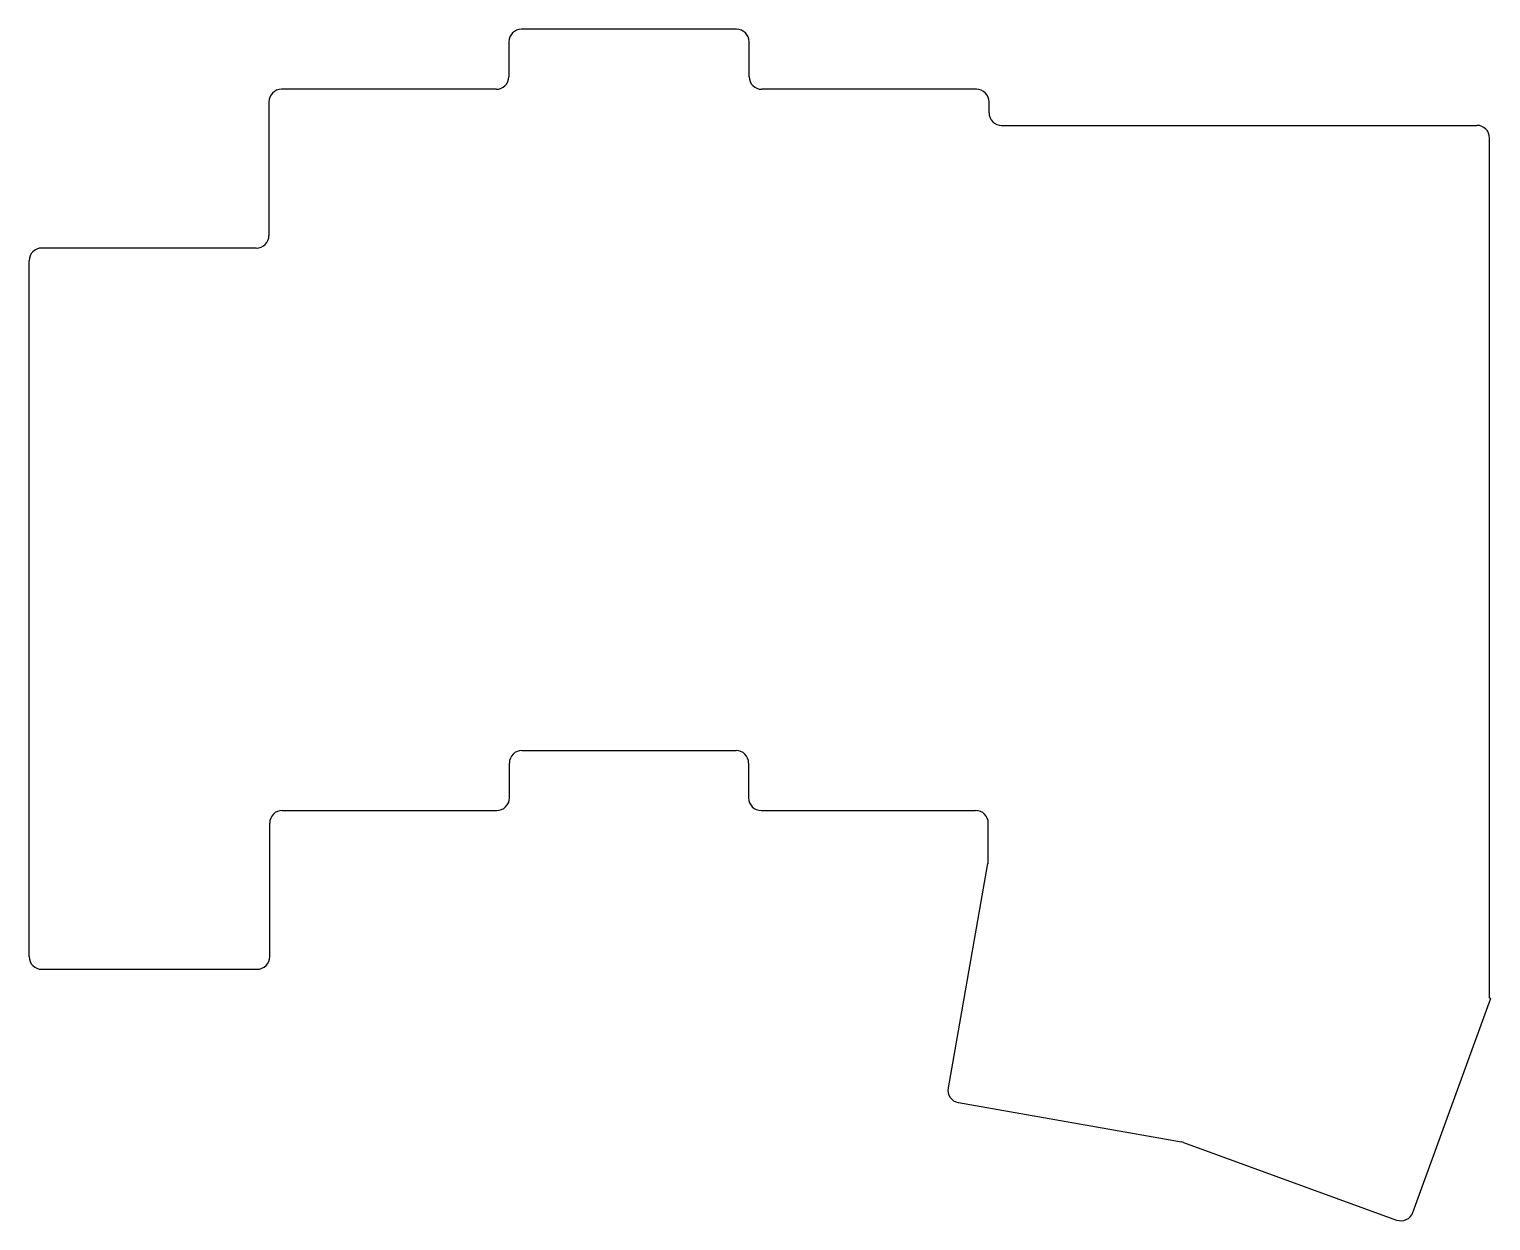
# Model space of a CAD drawing. Header units: millimetres. Extents: x -10 to 106, y -29 to 65.
import ezdxf

# ---------------------------------------------------------------- set-up
doc = ezdxf.new("R2010")
doc.units = ezdxf.units.MM

msp = doc.modelspace()

# ---------------------------------------------------------------- linework, layer by layer
for p, q in [((46.52, 64.96), (29.48, 64.96)), ((28.48, 63.96), (28.48, 61.2)), ((47.52, 61.2), (47.52, 63.96)), ((9.47, 59.2), (9.47, 48.62)), ((27.48, 60.2), (10.47, 60.2)), ((65.53, 60.2), (48.52, 60.2)), ((66.53, 58.34), (66.53, 59.2)), ((67.53, 57.34), (105.19, 57.34)), ((106.19, -11.81), (106.19, 56.34)), ((8.47, 47.62), (-8.53, 47.62)), ((-9.53, -8.53), (-9.53, 46.62)), ((29.52, 7.81), (46.48, 7.81)), ((28.52, 4.05), (28.52, 6.81)), ((47.48, 6.81), (47.48, 4.05)), ((10.53, 3.05), (27.52, 3.05)), ((48.48, 3.05), (65.47, 3.05)), ((9.53, -8.53), (9.53, 2.05)), ((66.47, -1.17), (66.47, 2.05)), ((66.42, -1.16), (63.28, -18.93)), ((66.47, -1.17), (66.42, -1.16)), ((-8.53, -9.53), (8.53, -9.53)), ((100.11, -28.8), (106.16, -12.19)), ((106.16, -12.19), (106.19, -12.19)), ((106.29, -11.84), (106.19, -11.81)), ((106.19, -12.1), (106.29, -11.84)), ((106.19, -12.19), (106.19, -12.1)), ((64.1, -20.09), (81.79, -23.21)), ((81.95, -23.26), (98.83, -29.4))]:
    msp.add_line(p, q)
for centre, start, end in [((29.48, 63.96), 90, 180), ((46.52, 63.96), 0, 90), ((27.48, 61.2), 270, 0), ((48.52, 61.2), 180, 270), ((10.47, 59.2), 90, 180), ((65.53, 59.2), 0, 90), ((67.53, 58.34), 180, 270), ((105.19, 56.34), 0, 90), ((-8.53, 46.62), 90, 180), ((8.47, 48.62), 270, 0), ((29.52, 6.81), 90, 180), ((46.48, 6.81), 0, 90), ((27.52, 4.05), 270, 0), ((48.48, 4.05), 180, 270), ((10.53, 2.05), 90, 180), ((65.47, 2.05), 0, 90), ((-8.53, -8.53), 180, 270), ((8.53, -8.53), 270, 0), ((64.27, -19.11), 170, 260), ((81.61, -24.2), 70, 80), ((99.17, -28.46), 250, 340)]:
    msp.add_arc(centre, 1, start, end)

doc.saveas('drawing.dxf')
